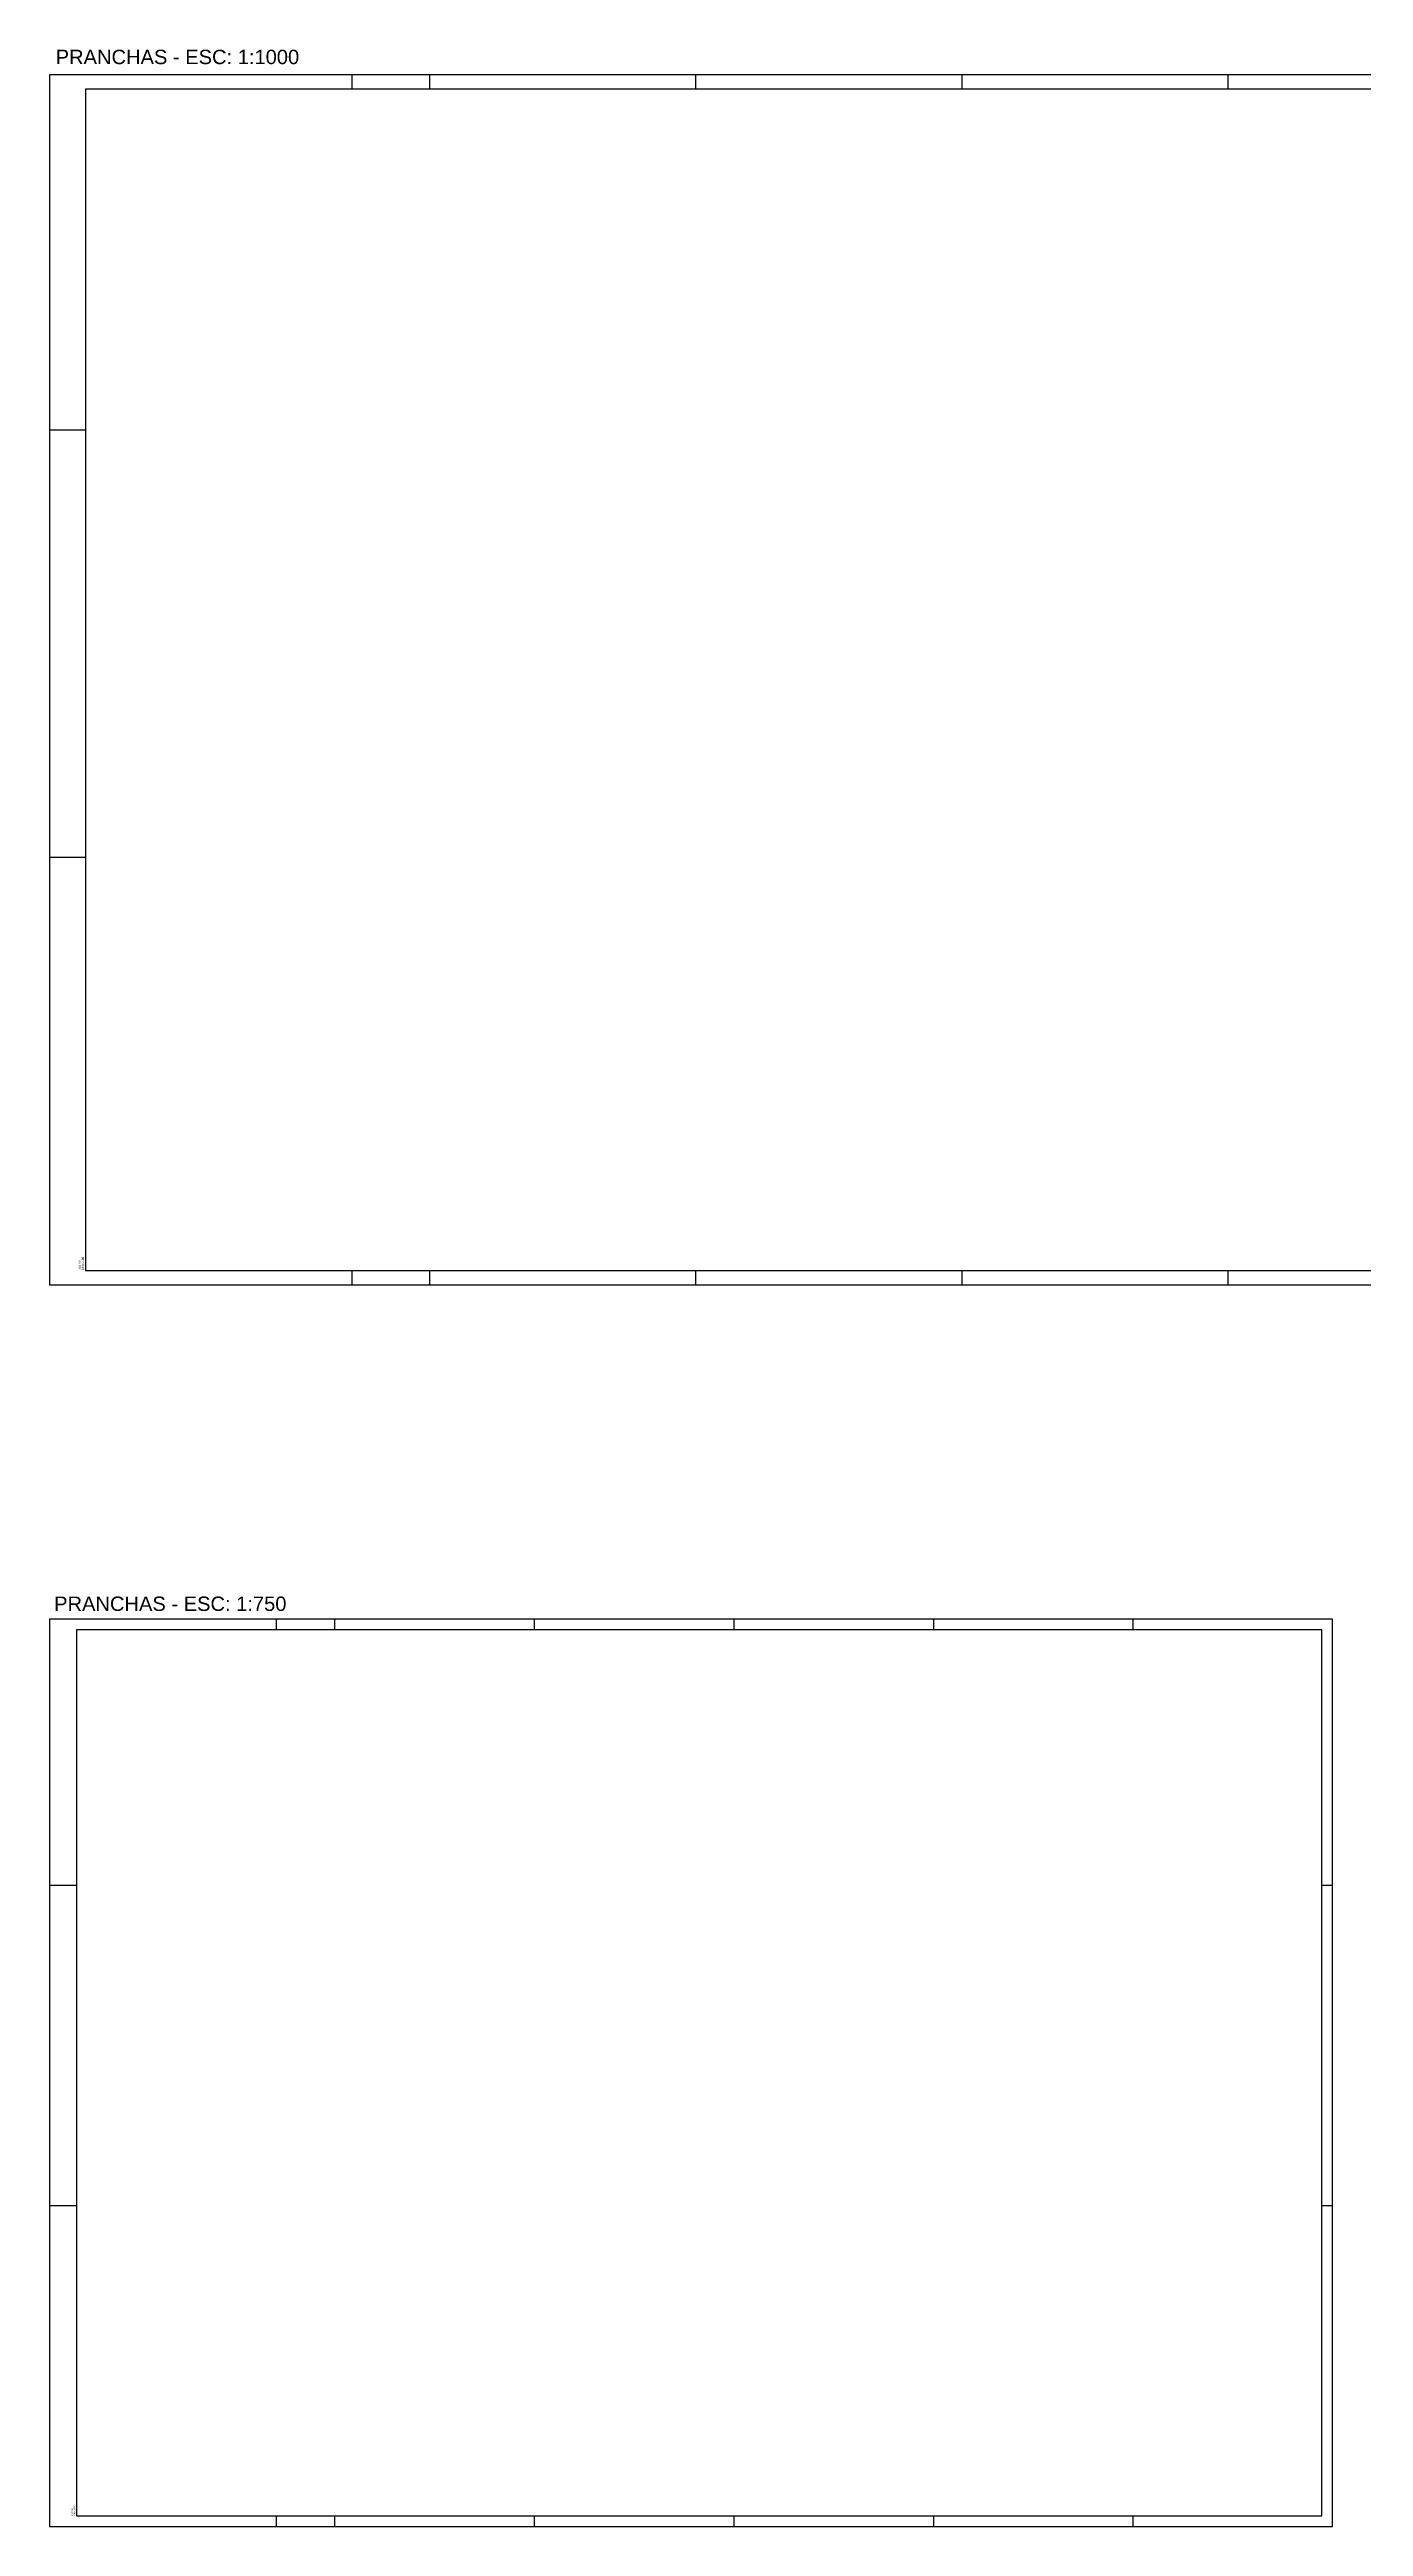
# Model space of a CAD drawing. Header units: millimetres. Extents: x 0 to 687901, y 0 to 346525.
# Drawn here: x 5320 to 96637, y 174359 to 346525 of the extents above; entities that cross this region are included whole.
import ezdxf

# ---------------------------------------------------------------- set-up
doc = ezdxf.new("R2010")
doc.units = ezdxf.units.MM
for name, color, linetype in [('ARQ_Prancha', 7, 'Continuous'), ('ARQ_Prancha lin_grossa', 111, 'Continuous'), ('ARQ_Texto', 7, 'Continuous')]:
    doc.layers.add(name, color=color, linetype=linetype)
doc.styles.add('ARIAL', font='arial.ttf')
doc.styles.add('DES-ROMANS', font='arial.ttf')

msp = doc.modelspace()

# ---------------------------------------------------------------- linework, layer by layer
at = {"layer": 'ARQ_Prancha'}
for p, q in [((26320, 344762), (26320, 343762)), ((31720, 344762), (31720, 343762)), ((50220, 344762), (50220, 343762)), ((68720, 344762), (68720, 343762)), ((87220, 344762), (87220, 343762)), ((7820, 320062), (5320, 320062)), ((7820, 290362), (5320, 290362)), ((26320, 261662), (26320, 260662)), ((31720, 261662), (31720, 260662)), ((50220, 261662), (50220, 260662)), ((68720, 261662), (68720, 260662)), ((87220, 261662), (87220, 260662)), ((21070, 237434), (21070, 236684)), ((25120, 237434), (25120, 236684)), ((38995, 237434), (38995, 236684)), ((52870, 237434), (52870, 236684)), ((66745, 237434), (66745, 236684)), ((80620, 237434), (80620, 236684)), ((7195, 218909), (5320, 218909)), ((94495, 218909), (93745, 218909)), ((7195, 196634), (5320, 196634)), ((94495, 196634), (93745, 196634)), ((21070, 175109), (21070, 174359)), ((25120, 175109), (25120, 174359)), ((38995, 175109), (38995, 174359)), ((52870, 175109), (52870, 174359)), ((66745, 175109), (66745, 174359)), ((80620, 175109), (80620, 174359))]:
    msp.add_line(p, q, dxfattribs=at)
for points in [[(5320, 260662), (124220, 260662), (124220, 344762), (5320, 344762)], [(5320, 174359), (94495, 174359), (94495, 237434), (5320, 237434)]]:
    msp.add_lwpolyline(points, close=True, dxfattribs=at)
at = {"layer": 'ARQ_Prancha lin_grossa'}
for points in [[(123220, 261662), (123220, 343762), (7820, 343762), (7820, 261662), (123220, 261662)], [(93745, 175109), (93745, 236684), (7195, 236684), (7195, 175109), (93745, 175109)]]:
    msp.add_lwpolyline(points, close=True, dxfattribs=at)

# ---------------------------------------------------------------- texts
at = {"layer": 'ARQ_Prancha', "style": 'DES-ROMANS'}
for s, height, p in [('ISO A0', 150, (7488, 261688)), ('841x1189', 150, (7713, 261688)), ('ISO A0', 112.5, (6946, 175129)), ('841x1189', 112.5, (7115, 175129))]:
    msp.add_text(s, height=height, rotation=90, dxfattribs=at).set_placement(p)
at = {"layer": 'ARQ_Texto', "style": 'ARIAL'}
for s, p in [('PRANCHAS - ESC: 1:1000', (5746, 345510)), ('PRANCHAS - ESC: 1:750', (5639, 237995))]:
    msp.add_text(s, height=1000, dxfattribs=at).set_placement(p)

doc.saveas('drawing.dxf')
